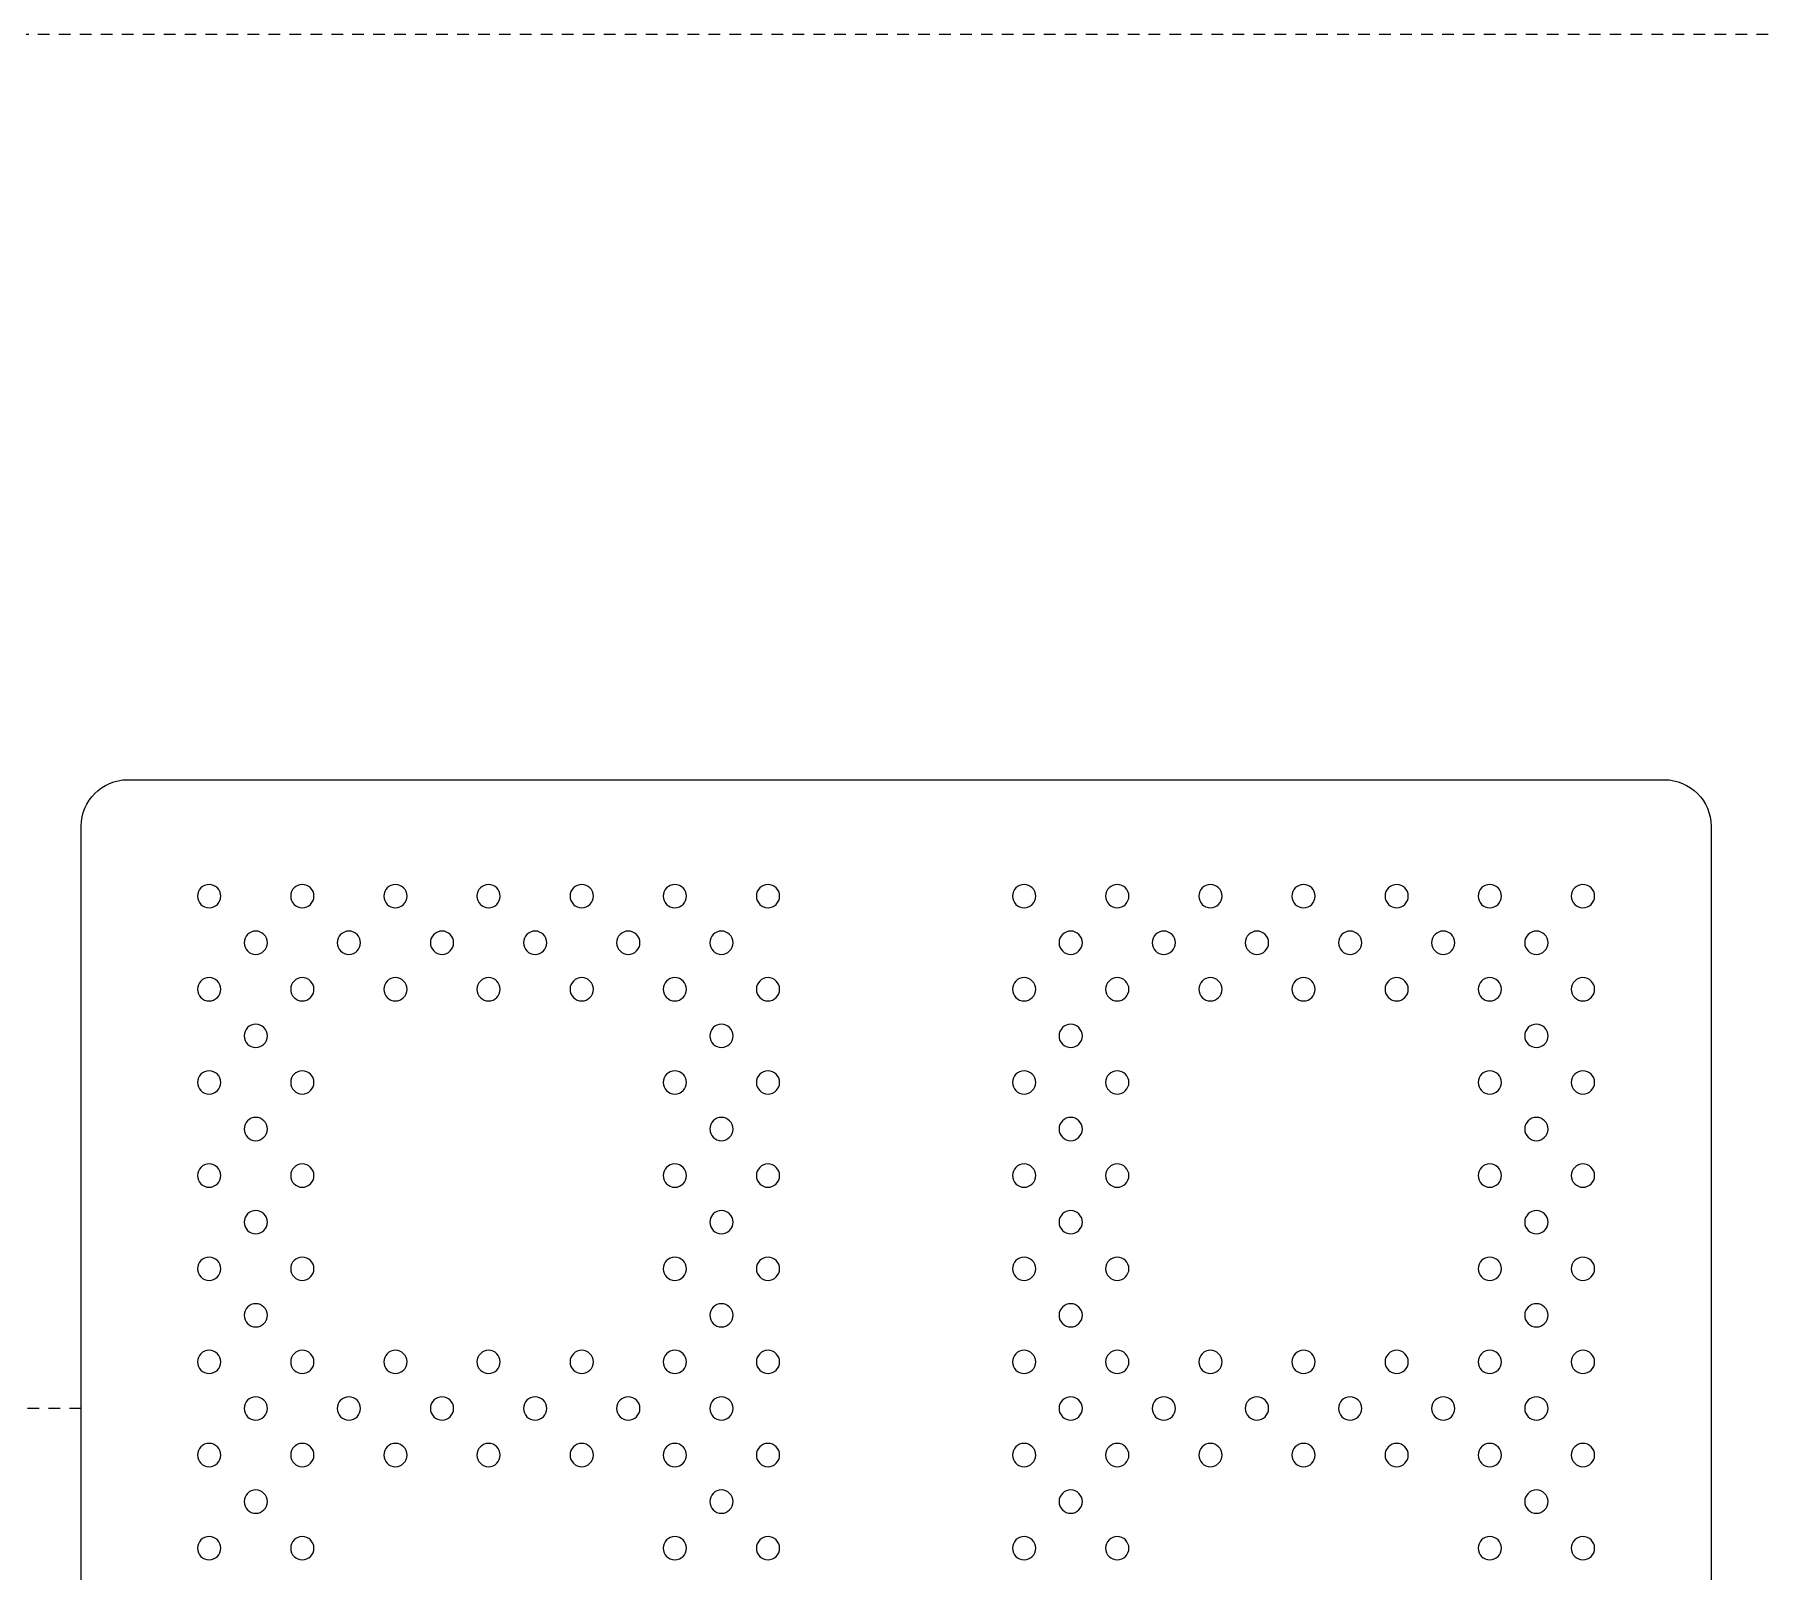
# Model space of a CAD drawing. Header units: inches. Extents: x 300 to 400, y -177 to 73.
# Drawn here: x 363.18 to 381.71, y 56.73 to 73.23 of the extents above; entities that cross this region are included whole.
import ezdxf

# ---------------------------------------------------------------- set-up
doc = ezdxf.new("R2010")
doc.units = ezdxf.units.IN
doc.header["$MEASUREMENT"] = 0
doc.linetypes.add('HIDDEN2', pattern=[0.1875, 0.125, -0.0625])
doc.layers.add('ScoreBone', color=5, linetype='Continuous')

msp = doc.modelspace()

# ---------------------------------------------------------------- linework, layer by layer
at = {"layer": 'ScoreBone', "color": 1, "linetype": 'HIDDEN2'}
msp.add_line((363.682, 58.482), (300.244, 58.482), dxfattribs=at)
at = {"layer": 'ScoreBone', "color": 0, "linetype": 'HIDDEN2'}
msp.add_lwpolyline([(400.244, 73.232), (300.244, 73.232), (300.244, -176.768), (400.244, -176.768)], close=True, dxfattribs=at)
at = {"layer": 'ScoreBone', "lineweight": 5}
for points in [[(363.682, 64.732), (363.682, 65.008), (363.905, 65.232), (364.182, 65.232)], [(364.182, 65.232), (364.182, 65.232), (380.682, 65.232), (380.682, 65.232)], [(380.682, 65.232), (380.958, 65.232), (381.182, 65.008), (381.182, 64.732)], [(363.682, 52.232), (363.682, 52.232), (363.682, 64.732), (363.682, 64.732)], [(381.182, 64.732), (381.182, 64.732), (381.182, 52.232), (381.182, 52.232)]]:
    msp.add_open_spline(points, degree=3, dxfattribs=at)
for points in [[(365.182, 63.982), (365.182, 63.914), (365.125, 63.857), (365.057, 63.857), (364.988, 63.857), (364.932, 63.914), (364.932, 63.982), (364.932, 64.051), (364.988, 64.107), (365.057, 64.107), (365.125, 64.107), (365.182, 64.051), (365.182, 63.982)], [(366.182, 63.982), (366.182, 63.914), (366.125, 63.857), (366.057, 63.857), (365.988, 63.857), (365.932, 63.914), (365.932, 63.982), (365.932, 64.051), (365.988, 64.107), (366.057, 64.107), (366.125, 64.107), (366.182, 64.051), (366.182, 63.982)], [(367.182, 63.982), (367.182, 63.914), (367.125, 63.857), (367.057, 63.857), (366.988, 63.857), (366.932, 63.914), (366.932, 63.982), (366.932, 64.051), (366.988, 64.107), (367.057, 64.107), (367.125, 64.107), (367.182, 64.051), (367.182, 63.982)], [(368.182, 63.982), (368.182, 63.914), (368.125, 63.857), (368.057, 63.857), (367.988, 63.857), (367.932, 63.914), (367.932, 63.982), (367.932, 64.051), (367.988, 64.107), (368.057, 64.107), (368.125, 64.107), (368.182, 64.051), (368.182, 63.982)], [(369.182, 63.982), (369.182, 63.914), (369.125, 63.857), (369.057, 63.857), (368.988, 63.857), (368.932, 63.914), (368.932, 63.982), (368.932, 64.051), (368.988, 64.107), (369.057, 64.107), (369.125, 64.107), (369.182, 64.051), (369.182, 63.982)], [(370.182, 63.982), (370.182, 63.914), (370.125, 63.857), (370.057, 63.857), (369.988, 63.857), (369.932, 63.914), (369.932, 63.982), (369.932, 64.051), (369.988, 64.107), (370.057, 64.107), (370.125, 64.107), (370.182, 64.051), (370.182, 63.982)], [(371.182, 63.982), (371.182, 63.914), (371.125, 63.857), (371.057, 63.857), (370.988, 63.857), (370.932, 63.914), (370.932, 63.982), (370.932, 64.051), (370.988, 64.107), (371.057, 64.107), (371.125, 64.107), (371.182, 64.051), (371.182, 63.982)], [(373.932, 63.982), (373.932, 63.914), (373.875, 63.857), (373.807, 63.857), (373.738, 63.857), (373.682, 63.914), (373.682, 63.982), (373.682, 64.051), (373.738, 64.107), (373.807, 64.107), (373.875, 64.107), (373.932, 64.051), (373.932, 63.982)], [(374.932, 63.982), (374.932, 63.914), (374.875, 63.857), (374.807, 63.857), (374.738, 63.857), (374.682, 63.914), (374.682, 63.982), (374.682, 64.051), (374.738, 64.107), (374.807, 64.107), (374.875, 64.107), (374.932, 64.051), (374.932, 63.982)], [(375.932, 63.982), (375.932, 63.914), (375.875, 63.857), (375.807, 63.857), (375.738, 63.857), (375.682, 63.914), (375.682, 63.982), (375.682, 64.051), (375.738, 64.107), (375.807, 64.107), (375.875, 64.107), (375.932, 64.051), (375.932, 63.982)], [(376.932, 63.982), (376.932, 63.914), (376.875, 63.857), (376.807, 63.857), (376.738, 63.857), (376.682, 63.914), (376.682, 63.982), (376.682, 64.051), (376.738, 64.107), (376.807, 64.107), (376.875, 64.107), (376.932, 64.051), (376.932, 63.982)], [(377.932, 63.982), (377.932, 63.914), (377.875, 63.857), (377.807, 63.857), (377.738, 63.857), (377.682, 63.914), (377.682, 63.982), (377.682, 64.051), (377.738, 64.107), (377.807, 64.107), (377.875, 64.107), (377.932, 64.051), (377.932, 63.982)], [(378.932, 63.982), (378.932, 63.914), (378.875, 63.857), (378.807, 63.857), (378.738, 63.857), (378.682, 63.914), (378.682, 63.982), (378.682, 64.051), (378.738, 64.107), (378.807, 64.107), (378.875, 64.107), (378.932, 64.051), (378.932, 63.982)], [(379.932, 63.982), (379.932, 63.914), (379.875, 63.857), (379.807, 63.857), (379.738, 63.857), (379.682, 63.914), (379.682, 63.982), (379.682, 64.051), (379.738, 64.107), (379.807, 64.107), (379.875, 64.107), (379.932, 64.051), (379.932, 63.982)], [(365.682, 63.482), (365.682, 63.414), (365.625, 63.357), (365.557, 63.357), (365.488, 63.357), (365.432, 63.414), (365.432, 63.482), (365.432, 63.551), (365.488, 63.607), (365.557, 63.607), (365.625, 63.607), (365.682, 63.551), (365.682, 63.482)], [(366.682, 63.482), (366.682, 63.414), (366.625, 63.357), (366.557, 63.357), (366.488, 63.357), (366.432, 63.414), (366.432, 63.482), (366.432, 63.551), (366.488, 63.607), (366.557, 63.607), (366.625, 63.607), (366.682, 63.551), (366.682, 63.482)], [(367.682, 63.482), (367.682, 63.414), (367.625, 63.357), (367.557, 63.357), (367.488, 63.357), (367.432, 63.414), (367.432, 63.482), (367.432, 63.551), (367.488, 63.607), (367.557, 63.607), (367.625, 63.607), (367.682, 63.551), (367.682, 63.482)], [(368.682, 63.482), (368.682, 63.414), (368.625, 63.357), (368.557, 63.357), (368.488, 63.357), (368.432, 63.414), (368.432, 63.482), (368.432, 63.551), (368.488, 63.607), (368.557, 63.607), (368.625, 63.607), (368.682, 63.551), (368.682, 63.482)], [(369.682, 63.482), (369.682, 63.414), (369.625, 63.357), (369.557, 63.357), (369.488, 63.357), (369.432, 63.414), (369.432, 63.482), (369.432, 63.551), (369.488, 63.607), (369.557, 63.607), (369.625, 63.607), (369.682, 63.551), (369.682, 63.482)], [(370.682, 63.482), (370.682, 63.414), (370.625, 63.357), (370.557, 63.357), (370.488, 63.357), (370.432, 63.414), (370.432, 63.482), (370.432, 63.551), (370.488, 63.607), (370.557, 63.607), (370.625, 63.607), (370.682, 63.551), (370.682, 63.482)], [(374.432, 63.482), (374.432, 63.414), (374.375, 63.357), (374.307, 63.357), (374.238, 63.357), (374.182, 63.414), (374.182, 63.482), (374.182, 63.551), (374.238, 63.607), (374.307, 63.607), (374.375, 63.607), (374.432, 63.551), (374.432, 63.482)], [(375.432, 63.482), (375.432, 63.414), (375.375, 63.357), (375.307, 63.357), (375.238, 63.357), (375.182, 63.414), (375.182, 63.482), (375.182, 63.551), (375.238, 63.607), (375.307, 63.607), (375.375, 63.607), (375.432, 63.551), (375.432, 63.482)], [(376.432, 63.482), (376.432, 63.414), (376.375, 63.357), (376.307, 63.357), (376.238, 63.357), (376.182, 63.414), (376.182, 63.482), (376.182, 63.551), (376.238, 63.607), (376.307, 63.607), (376.375, 63.607), (376.432, 63.551), (376.432, 63.482)], [(377.432, 63.482), (377.432, 63.414), (377.375, 63.357), (377.307, 63.357), (377.238, 63.357), (377.182, 63.414), (377.182, 63.482), (377.182, 63.551), (377.238, 63.607), (377.307, 63.607), (377.375, 63.607), (377.432, 63.551), (377.432, 63.482)], [(378.432, 63.482), (378.432, 63.414), (378.375, 63.357), (378.307, 63.357), (378.238, 63.357), (378.182, 63.414), (378.182, 63.482), (378.182, 63.551), (378.238, 63.607), (378.307, 63.607), (378.375, 63.607), (378.432, 63.551), (378.432, 63.482)], [(379.432, 63.482), (379.432, 63.414), (379.375, 63.357), (379.307, 63.357), (379.238, 63.357), (379.182, 63.414), (379.182, 63.482), (379.182, 63.551), (379.238, 63.607), (379.307, 63.607), (379.375, 63.607), (379.432, 63.551), (379.432, 63.482)], [(365.182, 62.982), (365.182, 62.914), (365.125, 62.857), (365.057, 62.857), (364.988, 62.857), (364.932, 62.914), (364.932, 62.982), (364.932, 63.051), (364.988, 63.107), (365.057, 63.107), (365.125, 63.107), (365.182, 63.051), (365.182, 62.982)], [(366.182, 62.982), (366.182, 62.914), (366.125, 62.857), (366.057, 62.857), (365.988, 62.857), (365.932, 62.914), (365.932, 62.982), (365.932, 63.051), (365.988, 63.107), (366.057, 63.107), (366.125, 63.107), (366.182, 63.051), (366.182, 62.982)], [(367.182, 62.982), (367.182, 62.914), (367.125, 62.857), (367.057, 62.857), (366.988, 62.857), (366.932, 62.914), (366.932, 62.982), (366.932, 63.051), (366.988, 63.107), (367.057, 63.107), (367.125, 63.107), (367.182, 63.051), (367.182, 62.982)], [(368.182, 62.982), (368.182, 62.914), (368.125, 62.857), (368.057, 62.857), (367.988, 62.857), (367.932, 62.914), (367.932, 62.982), (367.932, 63.051), (367.988, 63.107), (368.057, 63.107), (368.125, 63.107), (368.182, 63.051), (368.182, 62.982)], [(369.182, 62.982), (369.182, 62.914), (369.125, 62.857), (369.057, 62.857), (368.988, 62.857), (368.932, 62.914), (368.932, 62.982), (368.932, 63.051), (368.988, 63.107), (369.057, 63.107), (369.125, 63.107), (369.182, 63.051), (369.182, 62.982)], [(370.182, 62.982), (370.182, 62.914), (370.125, 62.857), (370.057, 62.857), (369.988, 62.857), (369.932, 62.914), (369.932, 62.982), (369.932, 63.051), (369.988, 63.107), (370.057, 63.107), (370.125, 63.107), (370.182, 63.051), (370.182, 62.982)], [(371.182, 62.982), (371.182, 62.914), (371.125, 62.857), (371.057, 62.857), (370.988, 62.857), (370.932, 62.914), (370.932, 62.982), (370.932, 63.051), (370.988, 63.107), (371.057, 63.107), (371.125, 63.107), (371.182, 63.051), (371.182, 62.982)], [(373.932, 62.982), (373.932, 62.914), (373.875, 62.857), (373.807, 62.857), (373.738, 62.857), (373.682, 62.914), (373.682, 62.982), (373.682, 63.051), (373.738, 63.107), (373.807, 63.107), (373.875, 63.107), (373.932, 63.051), (373.932, 62.982)], [(374.932, 62.982), (374.932, 62.914), (374.875, 62.857), (374.807, 62.857), (374.738, 62.857), (374.682, 62.914), (374.682, 62.982), (374.682, 63.051), (374.738, 63.107), (374.807, 63.107), (374.875, 63.107), (374.932, 63.051), (374.932, 62.982)], [(375.932, 62.982), (375.932, 62.914), (375.875, 62.857), (375.807, 62.857), (375.738, 62.857), (375.682, 62.914), (375.682, 62.982), (375.682, 63.051), (375.738, 63.107), (375.807, 63.107), (375.875, 63.107), (375.932, 63.051), (375.932, 62.982)], [(376.932, 62.982), (376.932, 62.914), (376.875, 62.857), (376.807, 62.857), (376.738, 62.857), (376.682, 62.914), (376.682, 62.982), (376.682, 63.051), (376.738, 63.107), (376.807, 63.107), (376.875, 63.107), (376.932, 63.051), (376.932, 62.982)], [(377.932, 62.982), (377.932, 62.914), (377.875, 62.857), (377.807, 62.857), (377.738, 62.857), (377.682, 62.914), (377.682, 62.982), (377.682, 63.051), (377.738, 63.107), (377.807, 63.107), (377.875, 63.107), (377.932, 63.051), (377.932, 62.982)], [(378.932, 62.982), (378.932, 62.914), (378.875, 62.857), (378.807, 62.857), (378.738, 62.857), (378.682, 62.914), (378.682, 62.982), (378.682, 63.051), (378.738, 63.107), (378.807, 63.107), (378.875, 63.107), (378.932, 63.051), (378.932, 62.982)], [(379.932, 62.982), (379.932, 62.914), (379.875, 62.857), (379.807, 62.857), (379.738, 62.857), (379.682, 62.914), (379.682, 62.982), (379.682, 63.051), (379.738, 63.107), (379.807, 63.107), (379.875, 63.107), (379.932, 63.051), (379.932, 62.982)], [(365.682, 62.482), (365.682, 62.414), (365.625, 62.357), (365.557, 62.357), (365.488, 62.357), (365.432, 62.414), (365.432, 62.482), (365.432, 62.551), (365.488, 62.607), (365.557, 62.607), (365.625, 62.607), (365.682, 62.551), (365.682, 62.482)], [(370.682, 62.482), (370.682, 62.414), (370.625, 62.357), (370.557, 62.357), (370.488, 62.357), (370.432, 62.414), (370.432, 62.482), (370.432, 62.551), (370.488, 62.607), (370.557, 62.607), (370.625, 62.607), (370.682, 62.551), (370.682, 62.482)], [(374.432, 62.482), (374.432, 62.414), (374.375, 62.357), (374.307, 62.357), (374.238, 62.357), (374.182, 62.414), (374.182, 62.482), (374.182, 62.551), (374.238, 62.607), (374.307, 62.607), (374.375, 62.607), (374.432, 62.551), (374.432, 62.482)], [(379.432, 62.482), (379.432, 62.414), (379.375, 62.357), (379.307, 62.357), (379.238, 62.357), (379.182, 62.414), (379.182, 62.482), (379.182, 62.551), (379.238, 62.607), (379.307, 62.607), (379.375, 62.607), (379.432, 62.551), (379.432, 62.482)], [(365.182, 61.982), (365.182, 61.914), (365.125, 61.857), (365.057, 61.857), (364.988, 61.857), (364.932, 61.914), (364.932, 61.982), (364.932, 62.051), (364.988, 62.107), (365.057, 62.107), (365.125, 62.107), (365.182, 62.051), (365.182, 61.982)], [(366.182, 61.982), (366.182, 61.914), (366.125, 61.857), (366.057, 61.857), (365.988, 61.857), (365.932, 61.914), (365.932, 61.982), (365.932, 62.051), (365.988, 62.107), (366.057, 62.107), (366.125, 62.107), (366.182, 62.051), (366.182, 61.982)], [(370.182, 61.982), (370.182, 61.914), (370.125, 61.857), (370.057, 61.857), (369.988, 61.857), (369.932, 61.914), (369.932, 61.982), (369.932, 62.051), (369.988, 62.107), (370.057, 62.107), (370.125, 62.107), (370.182, 62.051), (370.182, 61.982)], [(371.182, 61.982), (371.182, 61.914), (371.125, 61.857), (371.057, 61.857), (370.988, 61.857), (370.932, 61.914), (370.932, 61.982), (370.932, 62.051), (370.988, 62.107), (371.057, 62.107), (371.125, 62.107), (371.182, 62.051), (371.182, 61.982)], [(373.932, 61.982), (373.932, 61.914), (373.875, 61.857), (373.807, 61.857), (373.738, 61.857), (373.682, 61.914), (373.682, 61.982), (373.682, 62.051), (373.738, 62.107), (373.807, 62.107), (373.875, 62.107), (373.932, 62.051), (373.932, 61.982)], [(374.932, 61.982), (374.932, 61.914), (374.875, 61.857), (374.807, 61.857), (374.738, 61.857), (374.682, 61.914), (374.682, 61.982), (374.682, 62.051), (374.738, 62.107), (374.807, 62.107), (374.875, 62.107), (374.932, 62.051), (374.932, 61.982)], [(378.932, 61.982), (378.932, 61.914), (378.875, 61.857), (378.807, 61.857), (378.738, 61.857), (378.682, 61.914), (378.682, 61.982), (378.682, 62.051), (378.738, 62.107), (378.807, 62.107), (378.875, 62.107), (378.932, 62.051), (378.932, 61.982)], [(379.932, 61.982), (379.932, 61.914), (379.875, 61.857), (379.807, 61.857), (379.738, 61.857), (379.682, 61.914), (379.682, 61.982), (379.682, 62.051), (379.738, 62.107), (379.807, 62.107), (379.875, 62.107), (379.932, 62.051), (379.932, 61.982)], [(365.682, 61.482), (365.682, 61.414), (365.625, 61.357), (365.557, 61.357), (365.488, 61.357), (365.432, 61.414), (365.432, 61.482), (365.432, 61.551), (365.488, 61.607), (365.557, 61.607), (365.625, 61.607), (365.682, 61.551), (365.682, 61.482)], [(370.682, 61.482), (370.682, 61.414), (370.625, 61.357), (370.557, 61.357), (370.488, 61.357), (370.432, 61.414), (370.432, 61.482), (370.432, 61.551), (370.488, 61.607), (370.557, 61.607), (370.625, 61.607), (370.682, 61.551), (370.682, 61.482)], [(374.432, 61.482), (374.432, 61.414), (374.375, 61.357), (374.307, 61.357), (374.238, 61.357), (374.182, 61.414), (374.182, 61.482), (374.182, 61.551), (374.238, 61.607), (374.307, 61.607), (374.375, 61.607), (374.432, 61.551), (374.432, 61.482)], [(379.432, 61.482), (379.432, 61.414), (379.375, 61.357), (379.307, 61.357), (379.238, 61.357), (379.182, 61.414), (379.182, 61.482), (379.182, 61.551), (379.238, 61.607), (379.307, 61.607), (379.375, 61.607), (379.432, 61.551), (379.432, 61.482)], [(365.182, 60.982), (365.182, 60.914), (365.125, 60.857), (365.057, 60.857), (364.988, 60.857), (364.932, 60.914), (364.932, 60.982), (364.932, 61.051), (364.988, 61.107), (365.057, 61.107), (365.125, 61.107), (365.182, 61.051), (365.182, 60.982)], [(366.182, 60.982), (366.182, 60.914), (366.125, 60.857), (366.057, 60.857), (365.988, 60.857), (365.932, 60.914), (365.932, 60.982), (365.932, 61.051), (365.988, 61.107), (366.057, 61.107), (366.125, 61.107), (366.182, 61.051), (366.182, 60.982)], [(370.182, 60.982), (370.182, 60.914), (370.125, 60.857), (370.057, 60.857), (369.988, 60.857), (369.932, 60.914), (369.932, 60.982), (369.932, 61.051), (369.988, 61.107), (370.057, 61.107), (370.125, 61.107), (370.182, 61.051), (370.182, 60.982)], [(371.182, 60.982), (371.182, 60.914), (371.125, 60.857), (371.057, 60.857), (370.988, 60.857), (370.932, 60.914), (370.932, 60.982), (370.932, 61.051), (370.988, 61.107), (371.057, 61.107), (371.125, 61.107), (371.182, 61.051), (371.182, 60.982)], [(373.932, 60.982), (373.932, 60.914), (373.875, 60.857), (373.807, 60.857), (373.738, 60.857), (373.682, 60.914), (373.682, 60.982), (373.682, 61.051), (373.738, 61.107), (373.807, 61.107), (373.875, 61.107), (373.932, 61.051), (373.932, 60.982)], [(374.932, 60.982), (374.932, 60.914), (374.875, 60.857), (374.807, 60.857), (374.738, 60.857), (374.682, 60.914), (374.682, 60.982), (374.682, 61.051), (374.738, 61.107), (374.807, 61.107), (374.875, 61.107), (374.932, 61.051), (374.932, 60.982)], [(378.932, 60.982), (378.932, 60.914), (378.875, 60.857), (378.807, 60.857), (378.738, 60.857), (378.682, 60.914), (378.682, 60.982), (378.682, 61.051), (378.738, 61.107), (378.807, 61.107), (378.875, 61.107), (378.932, 61.051), (378.932, 60.982)], [(379.932, 60.982), (379.932, 60.914), (379.875, 60.857), (379.807, 60.857), (379.738, 60.857), (379.682, 60.914), (379.682, 60.982), (379.682, 61.051), (379.738, 61.107), (379.807, 61.107), (379.875, 61.107), (379.932, 61.051), (379.932, 60.982)], [(365.682, 60.482), (365.682, 60.414), (365.625, 60.357), (365.557, 60.357), (365.488, 60.357), (365.432, 60.414), (365.432, 60.482), (365.432, 60.551), (365.488, 60.607), (365.557, 60.607), (365.625, 60.607), (365.682, 60.551), (365.682, 60.482)], [(370.682, 60.482), (370.682, 60.414), (370.625, 60.357), (370.557, 60.357), (370.488, 60.357), (370.432, 60.414), (370.432, 60.482), (370.432, 60.551), (370.488, 60.607), (370.557, 60.607), (370.625, 60.607), (370.682, 60.551), (370.682, 60.482)], [(374.432, 60.482), (374.432, 60.414), (374.375, 60.357), (374.307, 60.357), (374.238, 60.357), (374.182, 60.414), (374.182, 60.482), (374.182, 60.551), (374.238, 60.607), (374.307, 60.607), (374.375, 60.607), (374.432, 60.551), (374.432, 60.482)], [(379.432, 60.482), (379.432, 60.414), (379.375, 60.357), (379.307, 60.357), (379.238, 60.357), (379.182, 60.414), (379.182, 60.482), (379.182, 60.551), (379.238, 60.607), (379.307, 60.607), (379.375, 60.607), (379.432, 60.551), (379.432, 60.482)], [(365.182, 59.982), (365.182, 59.914), (365.125, 59.857), (365.057, 59.857), (364.988, 59.857), (364.932, 59.914), (364.932, 59.982), (364.932, 60.051), (364.988, 60.107), (365.057, 60.107), (365.125, 60.107), (365.182, 60.051), (365.182, 59.982)], [(366.182, 59.982), (366.182, 59.914), (366.125, 59.857), (366.057, 59.857), (365.988, 59.857), (365.932, 59.914), (365.932, 59.982), (365.932, 60.051), (365.988, 60.107), (366.057, 60.107), (366.125, 60.107), (366.182, 60.051), (366.182, 59.982)], [(370.182, 59.982), (370.182, 59.914), (370.125, 59.857), (370.057, 59.857), (369.988, 59.857), (369.932, 59.914), (369.932, 59.982), (369.932, 60.051), (369.988, 60.107), (370.057, 60.107), (370.125, 60.107), (370.182, 60.051), (370.182, 59.982)], [(371.182, 59.982), (371.182, 59.914), (371.125, 59.857), (371.057, 59.857), (370.988, 59.857), (370.932, 59.914), (370.932, 59.982), (370.932, 60.051), (370.988, 60.107), (371.057, 60.107), (371.125, 60.107), (371.182, 60.051), (371.182, 59.982)], [(373.932, 59.982), (373.932, 59.914), (373.875, 59.857), (373.807, 59.857), (373.738, 59.857), (373.682, 59.914), (373.682, 59.982), (373.682, 60.051), (373.738, 60.107), (373.807, 60.107), (373.875, 60.107), (373.932, 60.051), (373.932, 59.982)], [(374.932, 59.982), (374.932, 59.914), (374.875, 59.857), (374.807, 59.857), (374.738, 59.857), (374.682, 59.914), (374.682, 59.982), (374.682, 60.051), (374.738, 60.107), (374.807, 60.107), (374.875, 60.107), (374.932, 60.051), (374.932, 59.982)], [(378.932, 59.982), (378.932, 59.914), (378.875, 59.857), (378.807, 59.857), (378.738, 59.857), (378.682, 59.914), (378.682, 59.982), (378.682, 60.051), (378.738, 60.107), (378.807, 60.107), (378.875, 60.107), (378.932, 60.051), (378.932, 59.982)], [(379.932, 59.982), (379.932, 59.914), (379.875, 59.857), (379.807, 59.857), (379.738, 59.857), (379.682, 59.914), (379.682, 59.982), (379.682, 60.051), (379.738, 60.107), (379.807, 60.107), (379.875, 60.107), (379.932, 60.051), (379.932, 59.982)], [(365.682, 59.482), (365.682, 59.414), (365.625, 59.357), (365.557, 59.357), (365.488, 59.357), (365.432, 59.414), (365.432, 59.482), (365.432, 59.551), (365.488, 59.607), (365.557, 59.607), (365.625, 59.607), (365.682, 59.551), (365.682, 59.482)], [(370.682, 59.482), (370.682, 59.414), (370.625, 59.357), (370.557, 59.357), (370.488, 59.357), (370.432, 59.414), (370.432, 59.482), (370.432, 59.551), (370.488, 59.607), (370.557, 59.607), (370.625, 59.607), (370.682, 59.551), (370.682, 59.482)], [(374.432, 59.482), (374.432, 59.414), (374.375, 59.357), (374.307, 59.357), (374.238, 59.357), (374.182, 59.414), (374.182, 59.482), (374.182, 59.551), (374.238, 59.607), (374.307, 59.607), (374.375, 59.607), (374.432, 59.551), (374.432, 59.482)], [(379.432, 59.482), (379.432, 59.414), (379.375, 59.357), (379.307, 59.357), (379.238, 59.357), (379.182, 59.414), (379.182, 59.482), (379.182, 59.551), (379.238, 59.607), (379.307, 59.607), (379.375, 59.607), (379.432, 59.551), (379.432, 59.482)], [(365.182, 58.982), (365.182, 58.914), (365.125, 58.857), (365.057, 58.857), (364.988, 58.857), (364.932, 58.914), (364.932, 58.982), (364.932, 59.051), (364.988, 59.107), (365.057, 59.107), (365.125, 59.107), (365.182, 59.051), (365.182, 58.982)], [(366.182, 58.982), (366.182, 58.914), (366.125, 58.857), (366.057, 58.857), (365.988, 58.857), (365.932, 58.914), (365.932, 58.982), (365.932, 59.051), (365.988, 59.107), (366.057, 59.107), (366.125, 59.107), (366.182, 59.051), (366.182, 58.982)], [(367.182, 58.982), (367.182, 58.914), (367.125, 58.857), (367.057, 58.857), (366.988, 58.857), (366.932, 58.914), (366.932, 58.982), (366.932, 59.051), (366.988, 59.107), (367.057, 59.107), (367.125, 59.107), (367.182, 59.051), (367.182, 58.982)], [(368.182, 58.982), (368.182, 58.914), (368.125, 58.857), (368.057, 58.857), (367.988, 58.857), (367.932, 58.914), (367.932, 58.982), (367.932, 59.051), (367.988, 59.107), (368.057, 59.107), (368.125, 59.107), (368.182, 59.051), (368.182, 58.982)], [(369.182, 58.982), (369.182, 58.914), (369.125, 58.857), (369.057, 58.857), (368.988, 58.857), (368.932, 58.914), (368.932, 58.982), (368.932, 59.051), (368.988, 59.107), (369.057, 59.107), (369.125, 59.107), (369.182, 59.051), (369.182, 58.982)], [(370.182, 58.982), (370.182, 58.914), (370.125, 58.857), (370.057, 58.857), (369.988, 58.857), (369.932, 58.914), (369.932, 58.982), (369.932, 59.051), (369.988, 59.107), (370.057, 59.107), (370.125, 59.107), (370.182, 59.051), (370.182, 58.982)], [(371.182, 58.982), (371.182, 58.914), (371.125, 58.857), (371.057, 58.857), (370.988, 58.857), (370.932, 58.914), (370.932, 58.982), (370.932, 59.051), (370.988, 59.107), (371.057, 59.107), (371.125, 59.107), (371.182, 59.051), (371.182, 58.982)], [(373.932, 58.982), (373.932, 58.914), (373.875, 58.857), (373.807, 58.857), (373.738, 58.857), (373.682, 58.914), (373.682, 58.982), (373.682, 59.051), (373.738, 59.107), (373.807, 59.107), (373.875, 59.107), (373.932, 59.051), (373.932, 58.982)], [(374.932, 58.982), (374.932, 58.914), (374.875, 58.857), (374.807, 58.857), (374.738, 58.857), (374.682, 58.914), (374.682, 58.982), (374.682, 59.051), (374.738, 59.107), (374.807, 59.107), (374.875, 59.107), (374.932, 59.051), (374.932, 58.982)], [(375.932, 58.982), (375.932, 58.914), (375.875, 58.857), (375.807, 58.857), (375.738, 58.857), (375.682, 58.914), (375.682, 58.982), (375.682, 59.051), (375.738, 59.107), (375.807, 59.107), (375.875, 59.107), (375.932, 59.051), (375.932, 58.982)], [(376.932, 58.982), (376.932, 58.914), (376.875, 58.857), (376.807, 58.857), (376.738, 58.857), (376.682, 58.914), (376.682, 58.982), (376.682, 59.051), (376.738, 59.107), (376.807, 59.107), (376.875, 59.107), (376.932, 59.051), (376.932, 58.982)], [(377.932, 58.982), (377.932, 58.914), (377.875, 58.857), (377.807, 58.857), (377.738, 58.857), (377.682, 58.914), (377.682, 58.982), (377.682, 59.051), (377.738, 59.107), (377.807, 59.107), (377.875, 59.107), (377.932, 59.051), (377.932, 58.982)], [(378.932, 58.982), (378.932, 58.914), (378.875, 58.857), (378.807, 58.857), (378.738, 58.857), (378.682, 58.914), (378.682, 58.982), (378.682, 59.051), (378.738, 59.107), (378.807, 59.107), (378.875, 59.107), (378.932, 59.051), (378.932, 58.982)], [(379.932, 58.982), (379.932, 58.914), (379.875, 58.857), (379.807, 58.857), (379.738, 58.857), (379.682, 58.914), (379.682, 58.982), (379.682, 59.051), (379.738, 59.107), (379.807, 59.107), (379.875, 59.107), (379.932, 59.051), (379.932, 58.982)], [(365.682, 58.482), (365.682, 58.414), (365.625, 58.357), (365.557, 58.357), (365.488, 58.357), (365.432, 58.414), (365.432, 58.482), (365.432, 58.551), (365.488, 58.607), (365.557, 58.607), (365.625, 58.607), (365.682, 58.551), (365.682, 58.482)], [(366.682, 58.482), (366.682, 58.414), (366.625, 58.357), (366.557, 58.357), (366.488, 58.357), (366.432, 58.414), (366.432, 58.482), (366.432, 58.551), (366.488, 58.607), (366.557, 58.607), (366.625, 58.607), (366.682, 58.551), (366.682, 58.482)], [(367.682, 58.482), (367.682, 58.414), (367.625, 58.357), (367.557, 58.357), (367.488, 58.357), (367.432, 58.414), (367.432, 58.482), (367.432, 58.551), (367.488, 58.607), (367.557, 58.607), (367.625, 58.607), (367.682, 58.551), (367.682, 58.482)], [(368.682, 58.482), (368.682, 58.414), (368.625, 58.357), (368.557, 58.357), (368.488, 58.357), (368.432, 58.414), (368.432, 58.482), (368.432, 58.551), (368.488, 58.607), (368.557, 58.607), (368.625, 58.607), (368.682, 58.551), (368.682, 58.482)], [(369.682, 58.482), (369.682, 58.414), (369.625, 58.357), (369.557, 58.357), (369.488, 58.357), (369.432, 58.414), (369.432, 58.482), (369.432, 58.551), (369.488, 58.607), (369.557, 58.607), (369.625, 58.607), (369.682, 58.551), (369.682, 58.482)], [(370.682, 58.482), (370.682, 58.414), (370.625, 58.357), (370.557, 58.357), (370.488, 58.357), (370.432, 58.414), (370.432, 58.482), (370.432, 58.551), (370.488, 58.607), (370.557, 58.607), (370.625, 58.607), (370.682, 58.551), (370.682, 58.482)], [(374.432, 58.482), (374.432, 58.414), (374.375, 58.357), (374.307, 58.357), (374.238, 58.357), (374.182, 58.414), (374.182, 58.482), (374.182, 58.551), (374.238, 58.607), (374.307, 58.607), (374.375, 58.607), (374.432, 58.551), (374.432, 58.482)], [(375.432, 58.482), (375.432, 58.414), (375.375, 58.357), (375.307, 58.357), (375.238, 58.357), (375.182, 58.414), (375.182, 58.482), (375.182, 58.551), (375.238, 58.607), (375.307, 58.607), (375.375, 58.607), (375.432, 58.551), (375.432, 58.482)], [(376.432, 58.482), (376.432, 58.414), (376.375, 58.357), (376.307, 58.357), (376.238, 58.357), (376.182, 58.414), (376.182, 58.482), (376.182, 58.551), (376.238, 58.607), (376.307, 58.607), (376.375, 58.607), (376.432, 58.551), (376.432, 58.482)], [(377.432, 58.482), (377.432, 58.414), (377.375, 58.357), (377.307, 58.357), (377.238, 58.357), (377.182, 58.414), (377.182, 58.482), (377.182, 58.551), (377.238, 58.607), (377.307, 58.607), (377.375, 58.607), (377.432, 58.551), (377.432, 58.482)], [(378.432, 58.482), (378.432, 58.414), (378.375, 58.357), (378.307, 58.357), (378.238, 58.357), (378.182, 58.414), (378.182, 58.482), (378.182, 58.551), (378.238, 58.607), (378.307, 58.607), (378.375, 58.607), (378.432, 58.551), (378.432, 58.482)], [(379.432, 58.482), (379.432, 58.414), (379.375, 58.357), (379.307, 58.357), (379.238, 58.357), (379.182, 58.414), (379.182, 58.482), (379.182, 58.551), (379.238, 58.607), (379.307, 58.607), (379.375, 58.607), (379.432, 58.551), (379.432, 58.482)], [(365.182, 57.982), (365.182, 57.914), (365.125, 57.857), (365.057, 57.857), (364.988, 57.857), (364.932, 57.914), (364.932, 57.982), (364.932, 58.051), (364.988, 58.107), (365.057, 58.107), (365.125, 58.107), (365.182, 58.051), (365.182, 57.982)], [(366.182, 57.982), (366.182, 57.914), (366.125, 57.857), (366.057, 57.857), (365.988, 57.857), (365.932, 57.914), (365.932, 57.982), (365.932, 58.051), (365.988, 58.107), (366.057, 58.107), (366.125, 58.107), (366.182, 58.051), (366.182, 57.982)], [(367.182, 57.982), (367.182, 57.914), (367.125, 57.857), (367.057, 57.857), (366.988, 57.857), (366.932, 57.914), (366.932, 57.982), (366.932, 58.051), (366.988, 58.107), (367.057, 58.107), (367.125, 58.107), (367.182, 58.051), (367.182, 57.982)], [(368.182, 57.982), (368.182, 57.914), (368.125, 57.857), (368.057, 57.857), (367.988, 57.857), (367.932, 57.914), (367.932, 57.982), (367.932, 58.051), (367.988, 58.107), (368.057, 58.107), (368.125, 58.107), (368.182, 58.051), (368.182, 57.982)], [(369.182, 57.982), (369.182, 57.914), (369.125, 57.857), (369.057, 57.857), (368.988, 57.857), (368.932, 57.914), (368.932, 57.982), (368.932, 58.051), (368.988, 58.107), (369.057, 58.107), (369.125, 58.107), (369.182, 58.051), (369.182, 57.982)], [(370.182, 57.982), (370.182, 57.914), (370.125, 57.857), (370.057, 57.857), (369.988, 57.857), (369.932, 57.914), (369.932, 57.982), (369.932, 58.051), (369.988, 58.107), (370.057, 58.107), (370.125, 58.107), (370.182, 58.051), (370.182, 57.982)], [(371.182, 57.982), (371.182, 57.914), (371.125, 57.857), (371.057, 57.857), (370.988, 57.857), (370.932, 57.914), (370.932, 57.982), (370.932, 58.051), (370.988, 58.107), (371.057, 58.107), (371.125, 58.107), (371.182, 58.051), (371.182, 57.982)], [(373.932, 57.982), (373.932, 57.914), (373.875, 57.857), (373.807, 57.857), (373.738, 57.857), (373.682, 57.914), (373.682, 57.982), (373.682, 58.051), (373.738, 58.107), (373.807, 58.107), (373.875, 58.107), (373.932, 58.051), (373.932, 57.982)], [(374.932, 57.982), (374.932, 57.914), (374.875, 57.857), (374.807, 57.857), (374.738, 57.857), (374.682, 57.914), (374.682, 57.982), (374.682, 58.051), (374.738, 58.107), (374.807, 58.107), (374.875, 58.107), (374.932, 58.051), (374.932, 57.982)], [(375.932, 57.982), (375.932, 57.914), (375.875, 57.857), (375.807, 57.857), (375.738, 57.857), (375.682, 57.914), (375.682, 57.982), (375.682, 58.051), (375.738, 58.107), (375.807, 58.107), (375.875, 58.107), (375.932, 58.051), (375.932, 57.982)], [(376.932, 57.982), (376.932, 57.914), (376.875, 57.857), (376.807, 57.857), (376.738, 57.857), (376.682, 57.914), (376.682, 57.982), (376.682, 58.051), (376.738, 58.107), (376.807, 58.107), (376.875, 58.107), (376.932, 58.051), (376.932, 57.982)], [(377.932, 57.982), (377.932, 57.914), (377.875, 57.857), (377.807, 57.857), (377.738, 57.857), (377.682, 57.914), (377.682, 57.982), (377.682, 58.051), (377.738, 58.107), (377.807, 58.107), (377.875, 58.107), (377.932, 58.051), (377.932, 57.982)], [(378.932, 57.982), (378.932, 57.914), (378.875, 57.857), (378.807, 57.857), (378.738, 57.857), (378.682, 57.914), (378.682, 57.982), (378.682, 58.051), (378.738, 58.107), (378.807, 58.107), (378.875, 58.107), (378.932, 58.051), (378.932, 57.982)], [(379.932, 57.982), (379.932, 57.914), (379.875, 57.857), (379.807, 57.857), (379.738, 57.857), (379.682, 57.914), (379.682, 57.982), (379.682, 58.051), (379.738, 58.107), (379.807, 58.107), (379.875, 58.107), (379.932, 58.051), (379.932, 57.982)], [(365.682, 57.482), (365.682, 57.414), (365.625, 57.357), (365.557, 57.357), (365.488, 57.357), (365.432, 57.414), (365.432, 57.482), (365.432, 57.551), (365.488, 57.607), (365.557, 57.607), (365.625, 57.607), (365.682, 57.551), (365.682, 57.482)], [(370.682, 57.482), (370.682, 57.414), (370.625, 57.357), (370.557, 57.357), (370.488, 57.357), (370.432, 57.414), (370.432, 57.482), (370.432, 57.551), (370.488, 57.607), (370.557, 57.607), (370.625, 57.607), (370.682, 57.551), (370.682, 57.482)], [(374.432, 57.482), (374.432, 57.414), (374.375, 57.357), (374.307, 57.357), (374.238, 57.357), (374.182, 57.414), (374.182, 57.482), (374.182, 57.551), (374.238, 57.607), (374.307, 57.607), (374.375, 57.607), (374.432, 57.551), (374.432, 57.482)], [(379.432, 57.482), (379.432, 57.414), (379.375, 57.357), (379.307, 57.357), (379.238, 57.357), (379.182, 57.414), (379.182, 57.482), (379.182, 57.551), (379.238, 57.607), (379.307, 57.607), (379.375, 57.607), (379.432, 57.551), (379.432, 57.482)], [(365.182, 56.982), (365.182, 56.914), (365.125, 56.857), (365.057, 56.857), (364.988, 56.857), (364.932, 56.914), (364.932, 56.982), (364.932, 57.051), (364.988, 57.107), (365.057, 57.107), (365.125, 57.107), (365.182, 57.051), (365.182, 56.982)], [(365.182, 56.982), (365.182, 56.914), (365.125, 56.857), (365.057, 56.857), (364.988, 56.857), (364.932, 56.914), (364.932, 56.982), (364.932, 57.051), (364.988, 57.107), (365.057, 57.107), (365.125, 57.107), (365.182, 57.051), (365.182, 56.982)], [(366.182, 56.982), (366.182, 56.914), (366.125, 56.857), (366.057, 56.857), (365.988, 56.857), (365.932, 56.914), (365.932, 56.982), (365.932, 57.051), (365.988, 57.107), (366.057, 57.107), (366.125, 57.107), (366.182, 57.051), (366.182, 56.982)], [(366.182, 56.982), (366.182, 56.914), (366.125, 56.857), (366.057, 56.857), (365.988, 56.857), (365.932, 56.914), (365.932, 56.982), (365.932, 57.051), (365.988, 57.107), (366.057, 57.107), (366.125, 57.107), (366.182, 57.051), (366.182, 56.982)], [(370.182, 56.982), (370.182, 56.914), (370.125, 56.857), (370.057, 56.857), (369.988, 56.857), (369.932, 56.914), (369.932, 56.982), (369.932, 57.051), (369.988, 57.107), (370.057, 57.107), (370.125, 57.107), (370.182, 57.051), (370.182, 56.982)], [(370.182, 56.982), (370.182, 56.914), (370.125, 56.857), (370.057, 56.857), (369.988, 56.857), (369.932, 56.914), (369.932, 56.982), (369.932, 57.051), (369.988, 57.107), (370.057, 57.107), (370.125, 57.107), (370.182, 57.051), (370.182, 56.982)], [(371.182, 56.982), (371.182, 56.914), (371.125, 56.857), (371.057, 56.857), (370.988, 56.857), (370.932, 56.914), (370.932, 56.982), (370.932, 57.051), (370.988, 57.107), (371.057, 57.107), (371.125, 57.107), (371.182, 57.051), (371.182, 56.982)], [(371.182, 56.982), (371.182, 56.914), (371.125, 56.857), (371.057, 56.857), (370.988, 56.857), (370.932, 56.914), (370.932, 56.982), (370.932, 57.051), (370.988, 57.107), (371.057, 57.107), (371.125, 57.107), (371.182, 57.051), (371.182, 56.982)], [(373.932, 56.982), (373.932, 56.914), (373.875, 56.857), (373.807, 56.857), (373.738, 56.857), (373.682, 56.914), (373.682, 56.982), (373.682, 57.051), (373.738, 57.107), (373.807, 57.107), (373.875, 57.107), (373.932, 57.051), (373.932, 56.982)], [(373.932, 56.982), (373.932, 56.914), (373.875, 56.857), (373.807, 56.857), (373.738, 56.857), (373.682, 56.914), (373.682, 56.982), (373.682, 57.051), (373.738, 57.107), (373.807, 57.107), (373.875, 57.107), (373.932, 57.051), (373.932, 56.982)], [(374.932, 56.982), (374.932, 56.914), (374.875, 56.857), (374.807, 56.857), (374.738, 56.857), (374.682, 56.914), (374.682, 56.982), (374.682, 57.051), (374.738, 57.107), (374.807, 57.107), (374.875, 57.107), (374.932, 57.051), (374.932, 56.982)], [(374.932, 56.982), (374.932, 56.914), (374.875, 56.857), (374.807, 56.857), (374.738, 56.857), (374.682, 56.914), (374.682, 56.982), (374.682, 57.051), (374.738, 57.107), (374.807, 57.107), (374.875, 57.107), (374.932, 57.051), (374.932, 56.982)], [(378.932, 56.982), (378.932, 56.914), (378.875, 56.857), (378.807, 56.857), (378.738, 56.857), (378.682, 56.914), (378.682, 56.982), (378.682, 57.051), (378.738, 57.107), (378.807, 57.107), (378.875, 57.107), (378.932, 57.051), (378.932, 56.982)], [(378.932, 56.982), (378.932, 56.914), (378.875, 56.857), (378.807, 56.857), (378.738, 56.857), (378.682, 56.914), (378.682, 56.982), (378.682, 57.051), (378.738, 57.107), (378.807, 57.107), (378.875, 57.107), (378.932, 57.051), (378.932, 56.982)], [(379.932, 56.982), (379.932, 56.914), (379.875, 56.857), (379.807, 56.857), (379.738, 56.857), (379.682, 56.914), (379.682, 56.982), (379.682, 57.051), (379.738, 57.107), (379.807, 57.107), (379.875, 57.107), (379.932, 57.051), (379.932, 56.982)], [(379.932, 56.982), (379.932, 56.914), (379.875, 56.857), (379.807, 56.857), (379.738, 56.857), (379.682, 56.914), (379.682, 56.982), (379.682, 57.051), (379.738, 57.107), (379.807, 57.107), (379.875, 57.107), (379.932, 57.051), (379.932, 56.982)]]:
    msp.add_open_spline(points, degree=3, knots=[0, 0, 0, 0, 1, 1, 1, 2, 2, 2, 3, 3, 3, 4, 4, 4, 4], dxfattribs=at)

doc.saveas('drawing.dxf')
